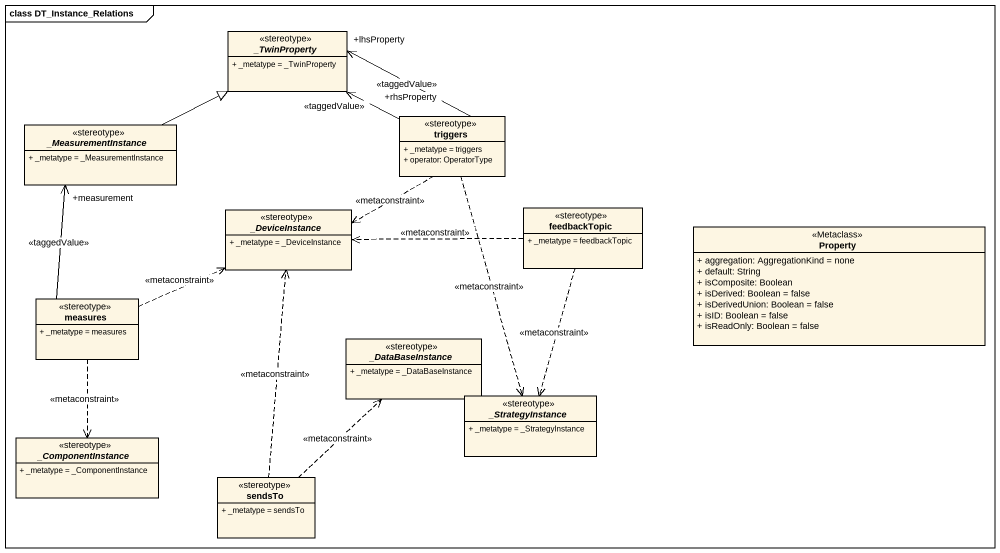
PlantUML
@startuml
mainframe class DT_Instance_Relations
hide circle
hide empty members
skinparam classAttributeIconSize 0
abstract class "_TwinProperty" as TwinProperty <<stereotype>> {
  + _metatype = _TwinProperty
}
class triggers <<stereotype>> {
  + _metatype = triggers
  + operator: OperatorType
}
abstract class "_MeasurementInstance" as MeasurementInstance <<stereotype>> {
  + _metatype = _MeasurementInstance
}
abstract class "_DeviceInstance" as DeviceInstance <<stereotype>> {
  + _metatype = _DeviceInstance
}
class feedbackTopic <<stereotype>> {
  + _metatype = feedbackTopic
}
class Property <<Metaclass>> {
  + aggregation: AggregationKind = none
  + default: String
  + isComposite: Boolean
  + isDerived: Boolean = false
  + isDerivedUnion: Boolean = false
  + isID: Boolean = false
  + isReadOnly: Boolean = false
}
class measures <<stereotype>> {
  + _metatype = measures
}
abstract class "_DataBaseInstance" as DataBaseInstance <<stereotype>> {
  + _metatype = _DataBaseInstance
}
abstract class "_StrategyInstance" as StrategyInstance <<stereotype>> {
  + _metatype = _StrategyInstance
}
abstract class "_ComponentInstance" as ComponentInstance <<stereotype>> {
  + _metatype = _ComponentInstance
}
class sendsTo <<stereotype>> {
  + _metatype = sendsTo
}
triggers -left-> "+lhsProperty" TwinProperty : <<taggedValue>>
triggers -left-> "+rhsProperty" TwinProperty : <<taggedValue>>
triggers .left.> DeviceInstance : <<metaconstraint>>
triggers ..> StrategyInstance : <<metaconstraint>>
MeasurementInstance -right-|> TwinProperty
feedbackTopic .left.> DeviceInstance : <<metaconstraint>>
feedbackTopic ..> StrategyInstance : <<metaconstraint>>
measures -up-> "+measurement" MeasurementInstance : <<taggedValue>>
measures .right.> DeviceInstance : <<metaconstraint>>
measures ..> ComponentInstance : <<metaconstraint>>
sendsTo .up.> DeviceInstance : <<metaconstraint>>
sendsTo .up.> DataBaseInstance : <<metaconstraint>>
@enduml
